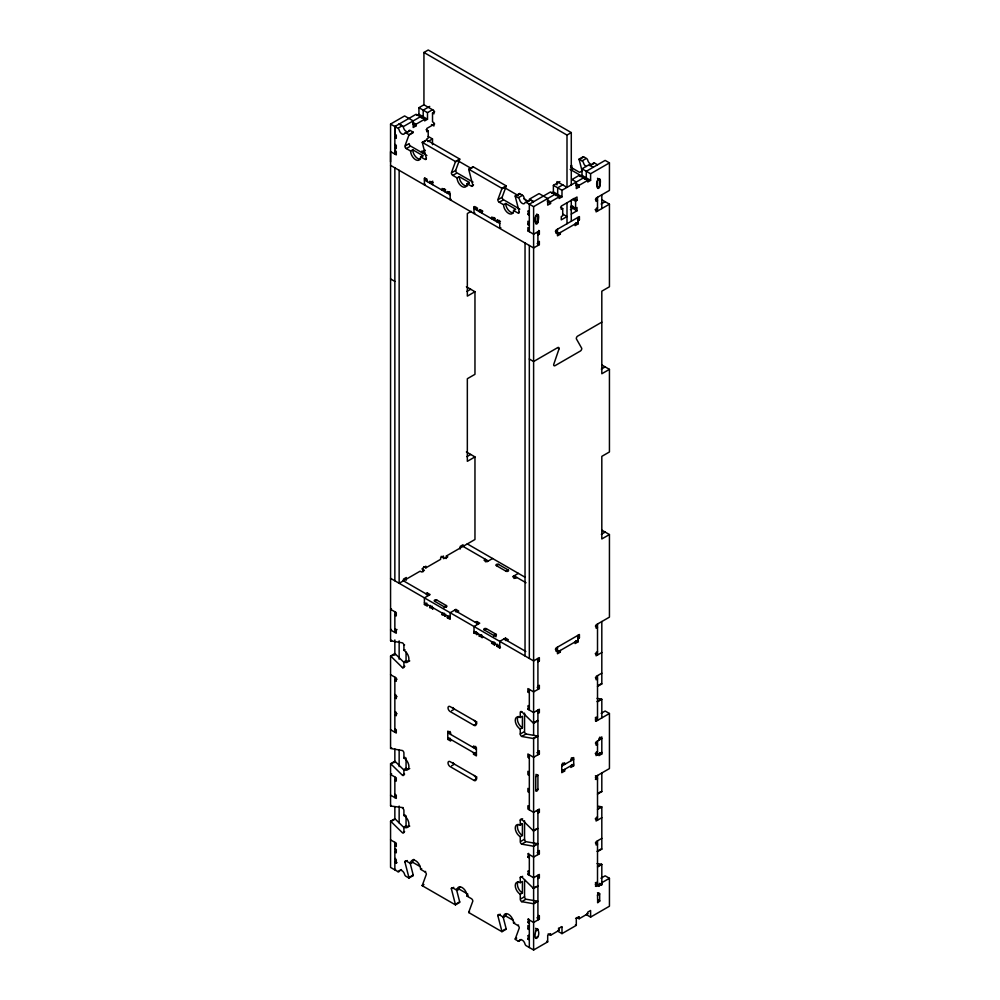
<?xml version="1.0" encoding="UTF-8"?>
<svg xmlns="http://www.w3.org/2000/svg" width="1000" height="1000" viewBox="0 0 1000 1000"><rect width="100%" height="100%" fill="white"/><g stroke="black" fill="none" stroke-linecap="round" stroke-linejoin="round"><path stroke-width="1.5" d="M390.562 161.912L390.562 151.588L396.287 154.9L396.287 151.588L394.85 150.762L395.562 150.35M537.913 215.188L535.763 216.425L535.763 223.312L537.913 222.075C541.188 208.512 532.212 215.938 535.763 223.312A1.512 0.875 -60 0 0 536.838 223.925A1.512 0.875 -60 0 0 537.913 222.075L537.913 215.188L536.475 214.363M599.663 179.537L599.663 186.412A1.512 0.875 -60 0 1 598.587 188.275A1.512 0.875 -60 0 1 597.513 187.662C593.962 180.287 602.938 172.862 599.663 186.412L597.513 187.662L597.513 180.775L599.663 179.537L597.513 178.3M457.088 177.887L459.225 176.65L469.237 182.425L467.1 183.663A7.075 4.088 60 0 1 462.088 186.55A7.075 4.088 60 0 1 457.088 177.887L452.788 175.4A2.025 1.163 60 0 1 451.362 172.925L455.387 161.962A2.075 1.2 60 0 0 455.45 161.637L459.738 159.05L426.55 139.887L422.262 142.363L426.35 158.488L425.637 158.9M459.738 159.05L459.738 159.162A2.075 1.2 60 0 1 459.688 159.488L455.65 170.45L452.075 172.512M422.7 156.512L422.775 155.6L412.762 149.812L410.613 151.05L406.325 148.575A2.025 1.175 60 0 1 404.888 146.1L408.925 135.125A2.013 1.163 60 0 0 408.975 134.688L413.275 132.213L410.25 130.475A2.025 1.163 60 0 0 408.9 130.8A4.05 2.338 60 0 1 408.5 131.438M599.663 901.062L597.7 902.775L597.513 895.212A1.512 0.875 -60 0 1 598.587 893.35A1.512 0.875 -60 0 1 599.663 893.975L599.663 901.062L598.587 900.438M529.325 359.038L533.612 361.512L557.675 347.625A2.025 1.163 -60 0 1 559.087 348.738L553.688 364.525A2.025 1.163 -60 0 0 555.1 365.637L580.325 351.062A2.025 1.163 -60 0 0 581.737 348.325L576.337 338.775A2.025 1.163 -60 0 1 577.438 336.25L601.812 322.15M467.1 183.663L471.388 186.137A2.025 1.163 60 0 0 472.825 185.312L468.787 169.7A2.112 1.212 60 0 1 468.738 169.312L473.025 166.713L506.213 185.875L501.925 188.35A2.013 1.163 60 0 1 501.863 188.787L497.825 199.75A2.025 1.163 60 0 0 499.263 202.237L503.55 204.713A7.075 4.088 60 0 0 508.562 213.388A7.075 4.088 60 0 0 513.562 210.487L515.712 209.25L505.7 203.475L503.55 204.713M498.55 199.338L502.125 197.275L506.15 186.312A2.013 1.163 60 0 0 506.213 185.875M456.388 889.1L459.688 901.888A2.025 1.163 60 0 1 459.738 902.387L455.45 904.875L422.262 885.713A2.025 1.163 60 0 1 422.325 885.275L426.35 874.3A2.025 1.163 60 0 0 424.925 871.825L420.625 869.35A7.075 4.088 60 0 0 415.625 860.675A7.075 4.088 60 0 0 410.613 863.562L406.325 861.087A2.025 1.163 60 0 0 404.888 861.912L408.925 877.537A2.025 1.163 60 0 1 408.975 878.037L413.275 875.562A2.025 1.163 60 0 0 413.212 875.05L409.938 862.362M503.125 917L506.15 928.713A2.025 1.163 60 0 1 506.213 929.225L501.925 931.7L468.725 912.537A2.025 1.163 60 0 1 468.787 912.1L472.825 901.137A2.025 1.163 60 0 0 471.388 898.65L467.1 896.175A7.075 4.088 60 0 0 462.088 887.5A7.075 4.088 60 0 0 457.088 890.4L452.788 887.913A2.025 1.163 60 0 0 451.362 888.737L455.387 904.362A2.025 1.163 60 0 1 455.45 904.875M548.162 933.9L550.55 935.275L550.55 933.625L547.688 935.275L547.688 941.875L533.612 950L526.312 945.775A2.025 1.163 60 0 1 524.963 943.9A4.05 2.338 60 0 0 522.263 940.138A4.05 2.338 60 0 0 519.562 940.788A2.025 1.163 60 0 1 518.212 941.112L515.2 939.362A2.025 1.163 60 0 1 515.262 938.925L519.288 927.962A2.025 1.163 60 0 0 517.863 925.487L513.562 923A7.075 4.088 60 0 0 508.562 914.338A7.075 4.088 60 0 0 503.55 917.225L499.263 914.75A2.025 1.163 60 0 0 497.825 915.575L501.863 931.188A2.025 1.163 60 0 1 501.925 931.7M431.45 124.537L433.95 125.988L433.95 122.688L432.525 121.862L432.525 113.05L433.95 113.875L433.95 110.575L423.938 104.787L423.938 52.475L428.237 50L571.287 132.587L571.287 184.9M403.9 662.35L395.262 653.875A2.025 1.163 60 0 0 394.85 653.575L390.562 656.05A2.025 1.163 60 0 1 390.975 656.35L402.488 667.65A2.025 1.163 60 0 0 403.913 666.825L403.913 661.875A7.075 4.088 60 0 0 408.925 658.988A7.075 4.088 60 0 0 403.913 650.312L403.913 645.35A2.025 1.163 60 0 0 402.488 642.875L390.975 640.888A2.025 1.163 60 0 1 390.562 640.713L390.562 124.062L404.625 115.938L413.188 120.9L413.188 127.513L416.05 125.862L416.05 124.213L424.637 119.25L416.075 114.288L394.85 126.538L394.85 134.25L396.287 135.075L396.287 138.375L394.85 137.55L396.287 136.725M424.637 119.25L424.637 120.9L427.5 119.25L418.938 114.288L418.938 107.675L424.137 104.675M429.725 106.4L423.2 110.162L423.2 116.775L421.3 117.875M395.562 126.125L394.85 126.538L394.85 154.062L396.287 153.238M417.025 115.388L418.938 114.288M398.587 127.863L402.163 125.8A2.025 1.163 60 0 1 403.512 127.688A4.05 2.338 60 0 0 407.863 131.788M420.363 116.762L403.413 126.55L399.125 124.075M427.5 119.25L427.5 112.65L432.7 109.637M432.525 113.05L434.675 111.812M390.562 124.062L397.875 128.275A2.025 1.163 60 0 1 399.225 130.162A4.05 2.338 60 0 0 401.912 133.925A4.05 2.338 60 0 0 404.613 133.275A2.025 1.163 60 0 1 405.962 132.95L409.538 130.887M408.925 135.125L412.5 133.062M434.65 123.938L426.788 128.475L426.788 131.775L428.212 130.95L428.212 138.112L426.788 138.938M395.562 147.325L394.85 147.738L396.287 148.562L396.287 145.262L394.85 144.438M405.613 145.688L409.188 143.625A2.025 1.175 60 0 0 410.613 146.1L426.887 155.488M406.325 148.575L409.9 146.512M423.038 142.45L425.425 141.075M427.925 141.588L432.5 138.938L432.5 144.662M421.55 152.425L425.363 150.225M422.512 153.512L424.412 152.413L421.912 150.975M410.613 151.062A7.075 4.088 60 0 0 415.625 159.725A7.075 4.088 60 0 0 420.625 156.838L422.775 155.6M425.275 184.412L424.412 184.9L424.412 178.3L425.138 177.887M426.712 178.625L424.412 179.95L450.175 194.812M455.387 161.962L458.963 159.9M432.762 181.188L429.663 182.975L429.663 181.325L433.237 182.562M452.788 175.4L456.362 173.337M469.5 169.288L473.088 167.213A2.112 1.212 60 0 1 473.025 166.838L473.025 166.713M444.675 189.075A1.512 0.875 0 0 1 444.212 188.9L442.062 190.138L442.062 188.487L445.637 189.725M445.637 191.375L444.925 191.788L444.925 190.138M449.688 191.788L447.312 193.162L447.312 191.513L450.175 193.162L450.175 199.775L451.025 199.275M472.1 185.725L473.537 184.9M423.938 52.475L567 135.075L571.287 132.587M501.863 188.787L505.438 186.725M474.875 213.038L474.012 213.538L474.012 206.925L474.725 206.513M476.3 207.262L474.012 208.575L499.762 223.45M471.15 211.337L467.337 213.538L467.337 296.125L474.963 291.725L474.963 374.325L467.337 378.725L467.337 461.325L474.963 456.912L474.963 539.513L446.35 556.025L446.35 558.5M474.012 206.925L477.587 208.162M477.587 209.825L476.875 210.238L476.875 208.575M481.637 210.238L479.263 211.612L479.975 209.537M479.263 209.963L482.837 211.2M499.263 202.237L502.837 200.175M513.562 210.487L517.863 212.975A2.025 1.175 60 0 0 519.288 212.15L515.237 196.4A1.988 1.15 60 0 1 515.2 196.012L519.487 193.538L522.513 195.287A2.025 1.163 60 0 1 523.862 197.162A4.05 2.338 60 0 0 526.55 200.925A4.05 2.338 60 0 0 529.25 200.275A2.025 1.163 60 0 1 530.6 199.95L533.612 201.7L529.3 199.225L539.075 193.588L547.688 198.525L547.688 205.138L550.55 203.487L550.55 201.838L559.125 196.875L559.125 198.525L561.987 196.875L561.987 190.275L583.45 177.887M582.175 171.35L579.138 159.5A1.988 1.15 60 0 1 579.1 159.125L583.387 156.65L586.413 158.387A2.025 1.163 60 0 1 587.762 160.275A4.05 2.338 60 0 0 590.45 164.025A4.05 2.338 60 0 0 593.15 163.388A2.025 1.163 60 0 1 594.5 163.062L597.513 164.8M515.975 196.112L519.525 193.912A1.988 1.15 60 0 1 519.487 193.538M579.163 159.637L582.737 157.575M570.675 165.963L571.737 165.338A7.075 4.088 60 0 0 572.587 169.037M518.938 197.35L522.513 195.287M579.1 159.125L582.112 160.875L585.688 158.8M494.275 217.712A1.512 0.875 0 0 1 493.8 217.525L491.65 218.762L491.65 217.113L495.238 218.35M551.475 193.038L553.387 191.938L553.387 185.325L559.888 181.575M580.087 176.513L582 175.413L582 168.812L588.913 164.812L593.225 167.288M495.238 220L494.513 220.413L494.513 218.762M515.2 196.012L518.212 197.763A2.025 1.163 60 0 1 519.562 199.638A4.05 2.338 60 0 0 522.263 203.4A4.05 2.338 60 0 0 524.963 202.75A2.025 1.163 60 0 1 526.312 202.438L529.888 200.362M590.925 165.125L594.5 163.062M499.288 220.413L496.9 221.8L497.612 219.725M581.763 171.125L579.612 172.362L570.712 167.225M562.9 184.788L557.675 187.8L557.675 194.412L555.775 195.512M571.775 179.662L579.138 175.413L587.737 180.362L587.737 182.013L590.6 180.362L590.6 173.75L609.438 162.875L609.438 190.413L596.087 198.113L596.087 201.425L597.513 200.6L595.375 199.363M496.9 220.138L500.475 221.388M518.575 212.562L519.288 212.15M570.138 169.375L581.763 176.075L582.475 175.662M526.312 202.438L533.612 206.65L554.837 194.4M529.325 215.188L527.9 214.363L528.612 210.65M584.388 179L586.312 177.887M500.838 227.787L499.762 228.4L499.762 221.8M527.9 214.363L528.612 213.95M575.938 183.463L579.163 185.312L587.737 180.362M579.163 185.312L579.163 186.962L576.3 188.625L576.3 182.013L572 179.537M529.325 222.075L527.9 221.25L527.9 224.55L528.612 224.137M562.712 214.088L567 216.562L561.275 219.862L561.275 216.562L562.712 215.738L562.712 208.575L561.275 209.4L561.275 206.1L577.013 197.013L577.013 200.325L575.588 201.15L572.362 199.288M537.913 235.012L539.338 234.188L539.338 230.875L533.612 234.188L527.9 230.875L528.612 230.463M570.413 209.638L572.725 208.3L572.725 206.1M571.287 205.825L575.588 208.3L577.013 207.475L577.013 210.787L571.287 214.088M601.138 204.013L605.15 201.7M537.913 242.162L539.338 241.337L539.338 244.65L533.612 247.95L390.562 165.362M597.513 207.75L596.087 208.575L596.087 211.887L609.438 204.175L609.438 286.775L601.812 291.175L601.812 373.762L609.438 369.363L609.438 451.962L601.812 456.362L601.812 538.962L609.438 534.55L609.438 617.15L596.087 624.85L596.087 628.162L597.513 627.337L595.375 626.087M577.975 220.688L579.412 219.862L579.412 216.562L556.038 230.05L556.038 233.35L557.475 232.525L555.325 231.287M557.463 234.188L577.962 222.35M560.337 232.525L560.337 234.175L557.475 235.825L557.463 229.225M577.962 217.387L577.975 223.988L575.112 225.637L575.112 223.988M466.863 291.45L470.675 289.25M601.337 369.087L605.15 366.887M466.863 456.637L470.675 454.438M423.7 566.625L425.85 567.863L440.637 559.325L440.637 557.675L443.488 556.025L443.488 558.675M391.425 608.8L390.562 609.3L396.287 612.6L396.287 615.913L394.85 615.087L395.575 614.675M425.85 593.75L427.275 592.925L430.138 594.575L424.412 597.875L424.412 604.487L427.275 606.138L427.275 604.487M492.612 558.5L486.887 561.812L484.025 560.163L485.45 559.325L485.45 561.812M424.412 604.487L426.8 603.1M436.812 600.075A1.512 0.875 0 0 0 434.675 600.075A1.512 0.875 0 0 0 434.675 601.312L436.812 600.075L446.35 605.588L446.35 607.238M496.425 565.662L498.575 564.425L508.113 569.925A1.512 0.875 0 0 1 508.113 571.175A1.512 0.875 0 0 1 505.962 571.175L496.425 565.662A1.512 0.875 0 0 1 496.425 564.425A1.512 0.875 0 0 1 498.575 564.425M430.375 605.45L429.663 607.513L433.237 608.75M391.425 629.45L390.562 629.95L396.287 633.25L396.287 629.95L394.85 629.125L395.575 628.713M429.663 607.513L432.05 606.138M396.287 629.95L397 629.538M505.962 571.175L508.113 569.925M390.562 640.713L391.275 640.3M390.975 640.888L391.688 640.462M442.775 612.6L442.062 614.663L445.637 615.913M442.062 614.663L444.45 613.288M445.637 614.25L444.925 616.325M457.325 611.912L458.75 611.087L455.887 609.438L450.175 612.737L450.175 619.35L447.312 617.7L448.025 615.638M518.362 573.375L512.638 576.675L515.5 578.325L516.925 577.5M447.312 617.7L449.688 616.325M403.913 645.35L404.625 644.938M601.337 534.275L605.15 532.075M391.688 655.938L395.262 653.875M403.913 650.312L404.988 649.688M403.913 661.875L406.062 660.638A7.075 4.088 60 0 0 409.738 660.9M475.438 622.375L476.875 621.55L479.738 623.2L474.012 626.512L474.012 633.112L477.587 634.35M402.488 667.65L404.862 666.275M474.012 633.112L476.4 631.737M397 679.225L394.85 680.475L396.287 681.3L396.287 677.987L390.562 674.688M477.587 632.7L476.875 634.763M484.263 629.95L486.413 628.713L495.95 634.212A1.512 0.875 0 0 1 495.95 635.45A1.512 0.875 0 0 1 493.8 635.45L484.263 629.95A1.512 0.875 0 0 1 484.263 628.713A1.512 0.875 0 0 1 486.413 628.713M479.263 634.487L479.263 636.138L481.637 634.763M479.263 636.138L482.837 637.388M397 696.575L394.85 697.812L396.287 698.637L396.287 695.337L394.85 694.513M491.65 641.65L491.65 643.3L494.038 641.925M495.238 642.887L494.513 644.95L495.238 644.538M506.912 640.55L508.35 639.725L505.487 638.075L499.762 641.375L499.762 647.975L500.475 647.562M497.612 644.262L496.9 646.325L499.762 647.975M496.9 646.325L497.612 645.913M397 713.65L394.85 714.887L396.287 715.713L396.287 712.4L394.85 711.575M451.6 710.75L454.462 709.1A3.038 1.75 60 0 1 452.938 707.5M537.913 661.75L539.338 660.925L539.338 657.613L533.612 660.925L390.562 578.325M577.975 638.612L579.412 637.788L579.412 634.487L556.038 647.975L556.038 651.275L557.475 650.45L555.325 649.212M390.562 656.05L390.562 748.388L391.637 747.763M557.463 652.113L577.962 640.275M560.337 650.45L560.337 652.1L557.475 653.763L557.463 647.15M577.962 635.312L577.975 641.912L575.112 643.575L575.112 641.912M403.2 807.65L390.975 806.075A2.025 1.163 60 0 1 390.562 805.9L390.562 763.725L394.85 761.25A2.025 1.163 60 0 1 395.262 761.55L403.9 770.025M390.562 763.725A2.025 1.163 60 0 1 390.975 764.025L394.55 761.963M390.975 764.025L402.488 775.325A2.025 1.163 60 0 0 403.913 774.5L403.913 769.55A7.075 4.088 60 0 0 408.925 766.65A7.075 4.088 60 0 0 403.913 757.987L404.988 757.362M450.075 731.462L447.788 732.775L476.4 749.3M537.913 686.112L539.338 685.288L539.338 688.587L533.612 691.888L527.9 688.587L527.9 691.888L528.612 691.475M597.513 651.7L596.087 652.525L596.087 655.825L601.812 652.525M450.65 734.425L450.65 732.775L447.788 731.125L447.788 739.388L449.925 738.15M476.975 722.1L450.175 706.625A3.038 1.75 60 0 0 448.025 707.862A3.038 1.75 60 0 0 450.175 711.575L474.012 725.35L476.875 723.688M391.637 773.875L390.562 774.488L396.287 777.788L396.287 781.1L394.85 780.275L395.575 779.862M403.913 769.55L406.062 768.312A7.075 4.088 60 0 0 409.738 768.562M403.2 774.912L404.625 774.087M537.913 713.363L539.338 712.537L539.338 709.237L533.612 712.537L527.9 709.237L528.612 705.525M520.988 712.113L521.7 711.7L533.212 723A2.025 1.163 60 0 0 533.612 723.312L537.913 720.825A2.025 1.163 60 0 1 537.5 720.525L533.925 722.588M527.9 709.237L528.612 708.825M520.262 729.05A7.075 4.088 60 0 1 515.262 720.375A7.075 4.088 60 0 1 520.262 717.487L522.413 716.25L522.413 727.812L520.262 729.05L520.262 734A2.025 1.163 60 0 0 521.7 736.475L533.212 738.475A2.025 1.163 60 0 1 533.612 738.637L537.913 736.162A2.025 1.163 60 0 0 537.5 736L525.988 734L522.413 736.062M601.812 673.175L596.087 676.475L596.087 679.775L597.513 678.95L595.375 677.712M475.675 746.4L473.537 747.65L473.537 745.987L476.4 747.65L476.4 755.9L473.537 754.25L473.537 752.6M451.6 765.812L454.462 764.163A3.038 1.75 60 0 1 452.938 762.562M473.537 754.25L475.675 753.012M598.538 685.288L601.4 683.637A2.025 1.163 60 0 0 601.812 683.938L597.513 686.413M390.562 805.9L391.275 805.487M520.262 734L523.837 731.938M533.212 738.475L536.788 736.413M597.112 701.587L600.688 699.513M408.975 878.037L405.962 876.3A2.025 1.163 60 0 1 404.613 874.425A4.05 2.338 60 0 0 401.912 870.662A4.05 2.338 60 0 0 399.225 871.3A2.025 1.163 60 0 1 397.875 871.625L390.562 867.412L390.562 821.237L394.85 818.763A2.025 1.163 60 0 1 395.262 819.062L403.9 827.537M597.513 701.75L601.812 699.275L601.812 717.913M390.562 821.237A2.025 1.163 60 0 1 390.975 821.538L394.55 819.475M390.975 821.538L402.488 832.837A2.025 1.163 60 0 0 403.913 832.013L403.913 827.062A7.075 4.088 60 0 0 408.925 824.175A7.075 4.088 60 0 0 403.913 815.5L404.988 814.875M476.975 777.163L450.175 761.688A3.038 1.75 60 0 0 448.025 762.925A3.038 1.75 60 0 0 450.175 766.637L474.012 780.413L476.875 778.75M403.913 827.062L406.062 825.825A7.075 4.088 60 0 0 409.738 826.087M601.138 713.337L605.15 711.025L609.438 713.5L609.438 768.575L596.087 776.275L595.375 775.863M537.913 751.5L539.338 750.675L539.338 753.975L533.612 757.275L527.9 753.975L527.9 757.275L529.325 758.1M595.375 717.5L597.513 717.087M403.2 832.425L404.625 831.6M595.375 720.8L596.087 721.213L609.438 713.5M395.575 845.25L394.85 845.662L396.287 846.488L396.287 843.175L390.562 839.875M396.287 851.162L394.85 851.988L396.287 852.812L396.287 849.513L394.85 848.688M535.763 776.688L537.913 775.45L537.913 789.212A1.512 0.875 -60 0 1 536.838 791.075A1.512 0.875 -60 0 1 535.763 790.45L535.763 776.688A1.512 0.875 -60 0 1 536.838 774.837A1.512 0.875 -60 0 1 537.913 775.45L536 774.35M395.575 858.462L394.85 858.875L396.287 859.7L396.287 863L397 862.588M395.575 861.762L394.85 862.175L396.287 863M561.75 766.087L573.675 759.212L571.388 757.887M561.75 771.05L573.675 764.163M404.888 861.912L407.275 860.537M597.513 751.5L596.087 752.325L596.087 755.625L601.812 752.325M564.625 769.388L564.625 771.038L561.763 772.688L561.763 764.438L564.625 762.775L564.625 764.438L562.475 763.188M570.825 760.85L570.825 759.2L573.688 757.55L573.688 765.812L570.825 767.463L570.825 765.812M395.575 869.475L394.85 869.887L394.85 842.35M535.763 790.45L537.913 789.212M410.613 863.562L412.762 862.325A7.075 4.088 60 0 1 413.812 859.388M397.875 871.625L401.45 869.562M598.95 740.212L598.95 738.562L601.812 736.912L601.812 753.975L598.95 755.625L598.95 753.975M420.625 869.35L421.7 868.725M409.637 877.125L413.212 875.05M424.925 871.825L425.637 871.413M524.562 820.788L524.562 839.2A2.025 1.163 60 0 0 525.988 841.675L537.5 843.675A2.025 1.163 60 0 1 537.913 843.838L533.612 846.312A2.025 1.163 60 0 0 533.212 846.15L521.7 844.15A2.025 1.163 60 0 1 520.262 841.675L520.262 836.725A7.075 4.088 60 0 1 515.262 828.05A7.075 4.088 60 0 1 520.262 825.163L520.262 820.2L522.65 818.825M537.913 813.175L539.338 812.337L539.338 809.038L533.612 812.337L527.9 809.038L527.9 805.738L529.325 806.562M595.375 779.163L597.513 778.75L595.375 777.513M520.262 825.163L522.413 823.925L522.413 835.487L520.262 836.725M422.325 885.275L423.75 884.45M422.262 885.713L423.688 884.887M520.262 820.2A2.025 1.163 60 0 1 521.7 819.375L533.212 830.675L536.788 828.612M598.3 793.1L600.688 791.725M537.913 828.5L533.612 830.975A2.025 1.163 60 0 1 533.212 830.675M597.513 794.087L601.812 791.612L601.812 772.975M520.988 841.263L524.562 839.2M521.7 844.15L525.275 842.087M451.362 888.737L453.75 887.362M533.925 845.738L537.5 843.675M597.825 808.85L601.4 806.775A2.025 1.163 60 0 1 601.812 806.95L601.812 849.125L597.513 851.6M457.088 890.4L459.225 889.163A7.075 4.088 60 0 1 459.837 886.75M597.513 809.425L601.812 806.95M529.325 857.913L527.9 857.087L528.612 853.363M527.9 857.087L528.612 856.663M537.913 851.3L539.338 850.475L539.338 853.775L533.612 857.087L527.9 853.775M597.513 816.888L596.087 817.712L596.087 821.012L601.812 817.712M467.1 896.175L468.175 895.562M456.1 903.95L459.688 901.888M537.913 878.55L539.338 877.725L539.338 874.425L533.612 877.725L527.9 874.425L528.612 870.713M524.562 879.837L524.562 896.712A2.025 1.163 60 0 0 525.988 899.188L537.5 901.188A2.025 1.163 60 0 1 537.913 901.35L533.612 903.825A2.025 1.163 60 0 0 533.212 903.662L521.7 901.675A2.025 1.163 60 0 1 520.262 899.188L520.262 894.237A7.075 4.088 60 0 1 515.262 885.562A7.075 4.088 60 0 1 520.262 882.675L520.262 877.712L522.65 876.338M527.9 874.425L528.612 874.013M468.787 912.1L469.5 911.688M468.725 912.537L469.45 912.125M520.262 882.675L522.413 881.438L522.413 893L520.262 894.237M601.812 838.363L596.087 841.663L596.087 844.963L597.513 844.137L595.375 842.9M520.262 877.712A2.025 1.163 60 0 1 521.7 876.888L533.212 888.188L536.075 886.538M597.112 851.3L600.688 849.237M520.988 898.775L524.562 896.712M497.825 915.575L500.213 914.2M521.7 901.675L525.275 899.6M503.55 917.225L505.7 915.987A7.075 4.088 60 0 1 506.3 913.587M533.925 903.25L537.5 901.188M597.825 866.363L601.4 864.3A2.025 1.163 60 0 1 601.812 864.463L601.812 884.75L598.237 885.987M597.513 866.938L601.812 864.463M513.562 923L514.637 922.387M502.575 930.775L506.15 928.713M529.325 923.3L527.9 922.463L528.612 918.75M517.863 925.487L518.575 925.075M600.95 878.238L605.15 875.825L609.438 878.3L609.438 906.225L590.6 917.1L586.312 914.625M527.9 922.463L528.612 922.05M537.913 916.688L539.338 915.863L539.338 919.163L533.612 922.463L527.9 919.163M595.375 882.688L597.513 882.275M601.812 882.7L609.438 878.3M595.375 885.987L596.087 886.4L601.812 883.1M529.325 926.325L527.9 925.5L527.9 928.8L528.612 928.388M515.262 938.925L516.688 938.1M535.763 930.863L537.913 929.625C541.462 937 532.487 944.425 535.763 930.863A1.512 0.875 -60 0 1 536.838 929.013A1.512 0.875 -60 0 1 537.913 929.625L535.625 928.3M597.513 895.212L599.663 893.975L597.513 892.738M518.212 941.112L521.075 939.45M529.325 939.812L527.9 938.988L528.612 935.275M527.9 938.988L528.612 938.575M535.763 937.75L537.913 936.513M597.513 902.1L599.663 900.863L598.587 900.238M558.413 928.25L561.987 927.013L561.987 933.625L557.7 931.137M575.588 918.337L579.163 917.1L579.163 918.75L577.013 917.513M550.55 935.275L559.125 930.312L559.125 928.662M579.163 918.75L587.737 913.8L587.737 912.15L590.6 910.487L590.6 917.1M561.987 933.625L576.3 925.362L576.3 918.75M597.087 698.363L601.4 699.1A2.025 1.163 60 0 1 601.812 699.275M598.525 806.275L601.4 806.775M597.087 863.55L601.4 864.3M609.438 162.875L605.15 160.4L586.287 171.287L586.287 177.9M582 168.812L590.6 173.75M598.587 178.713L599.663 179.325M582 175.413L590.6 180.362M601.925 199.838L609.438 204.175M575.938 185.113L579.163 186.962M418.938 107.675L427.5 112.65M553.387 185.325L561.987 190.275M595.1 209.662L597.513 211.062L597.513 197.288M573.787 198.463L577.013 200.325M553.387 191.938L561.987 196.875M559.125 196.875L550.525 191.938L529.325 204.175L529.325 231.7M570.55 207.075L577.013 210.787M426.062 129.713L428.212 130.95M560.562 207.338L562.712 208.575M412.837 122.35L416.05 124.213M547.325 199.975L550.55 201.838M577.263 218.625L579.412 219.862M412.837 124L416.05 125.862M547.325 201.625L550.55 203.487M428.212 136.463L432.5 138.938M575.825 222.75L577.975 223.988M399.15 124.062L402.163 125.8M459.025 161.388L471.175 168.4M504.913 187.875L518.413 195.675M523.812 198.787L527.863 201.125M405.962 132.95L408.975 134.688M422.262 142.363L455.45 161.525M468.725 169.188L501.925 188.35M536.838 214.363L537.913 214.988M527.9 211.062L529.325 211.887M473.025 182.125L457.088 172.925A2.025 1.163 60 0 1 455.65 170.45M519.825 209.15L503.55 199.75A2.025 1.163 60 0 1 502.125 197.275M558.188 232.938L560.337 234.175M536.838 221.45L537.913 222.075M420.625 156.838L424.925 159.312A2.025 1.163 60 0 0 426.35 158.488M538.625 230.463L539.338 230.875M527.9 224.55L529.325 225.375M529.325 228.4L527.9 227.575L527.9 230.875M536.962 232.812L539.338 234.188M424.412 178.3L427.275 179.95L427.275 181.6M537.2 243.412L539.338 244.65M466.388 286.775L474.963 291.725M601.925 365.025L609.438 369.363M558.375 348.325L559.087 348.738M390.562 278.925L394.85 281.4M466.388 451.962L474.963 456.912M601.925 530.212L609.438 534.55M467.212 543.85L524.987 577.2M462.925 546.325L488.312 560.988M525.988 582.737L514.062 575.85L514.062 578.488M446.35 556.025L447.788 556.85L444.925 558.5L441.163 556.337M577.263 636.55L579.412 637.788M575.825 640.675L577.975 641.912M595.225 653.675L597.513 655L597.513 624.025M421.912 568.9L424.412 570.337L421.562 572L420.125 571.175L399.15 583.288L399.15 170.312M558.188 650.863L560.337 652.1M403.312 580.737L428.713 595.4M454.462 610.262L478.3 624.025M504.05 638.9L525.812 651.462M536.962 659.55L539.338 660.925M434.675 601.312L444.212 606.825A1.512 0.875 0 0 0 446.35 606.825A1.512 0.875 0 0 0 446.35 605.588L444.212 606.825L444.212 607.812M424.412 602.825L450.175 617.7M474.012 631.462L499.762 646.325M491.65 643.3L494.513 644.95M595.225 719.062L597.513 720.387L597.513 675.65M537.2 687.35L539.338 688.587M527.9 691.888L529.325 692.725M599.525 737.237L601.812 738.562L596.087 741.862L596.087 745.163L597.513 744.338L595.375 743.1M527.9 705.938L529.325 706.762M537.2 711.3L539.338 712.537M599.663 752.738L601.812 753.975M595.225 753.487L597.513 754.8L597.513 741.038M571.538 764.575L573.688 765.812M536.962 752.6L539.338 753.975M562.475 769.8L564.625 771.038M529.325 772.15L527.9 771.325L527.9 774.625L529.325 775.45M595.225 818.863L597.513 820.188L597.513 775.45M447.788 737.738L476.4 754.25M447.788 739.388L450.65 741.038L450.65 739.388M529.325 789.212L527.9 788.388L527.9 791.7L529.325 792.525M394.85 728.925L396.287 729.75L396.287 733.05L390.562 729.75M536.962 810.962L539.338 812.337M599.425 883.375L601.812 884.75M598.237 884.338L598.95 886.4M595.225 884.25L597.513 885.575L597.513 840.837M537.2 852.537L539.338 853.775M394.85 794.312L396.287 795.138L396.287 798.438L390.562 795.138M527.9 871.125L529.325 871.95M537.2 876.488L539.338 877.725M587.025 913.388L587.737 913.8M578.438 916.688L579.163 917.1M575.438 924.862L576.3 925.362M561.275 926.6L561.987 927.013M538.625 915.45L539.338 915.863M558.413 929.9L559.125 930.312M536.962 917.788L539.338 919.163M412.762 862.325L420.1 866.562M459.225 889.163L467.912 894.163M505.7 915.987L513.038 920.225M527.9 928.8L529.325 929.625M546.613 941.263L547.688 941.875M527.9 935.688L529.325 936.513M412.512 875.125L413.275 875.562M583.45 157.15L583.425 157.025A1.988 1.15 60 0 1 583.387 156.65M459.225 176.65L459.5 178.675A7.088 4.088 60 0 0 467.625 185.75M601.812 194.812L601.812 208.575M601.812 621.55L601.812 683.938M596.087 717.913L596.087 721.213M596.087 776.275L596.087 779.575M596.087 883.1L596.087 886.4M575.588 201.15L575.588 208.3M571.287 200.1L571.287 221.25M567 135.075L567 187.375L556.987 181.6L556.987 184.9M567 202.8L567 223.725M537.913 231.7L537.913 245.475M537.913 658.438L537.913 689.412M537.913 710.062L537.913 754.8M537.913 809.862L537.913 854.6M537.913 875.25L537.913 919.987M533.612 206.65L533.612 735.3M533.612 738.637L533.612 844.25M533.612 846.312L533.612 902.013M533.612 903.825L533.612 950M529.325 245.475L529.325 658.438M529.325 689.412L529.325 710.062M529.325 754.8L529.325 809.862M529.325 854.6L529.325 875.25M529.325 919.987L529.325 947.525M525.037 243L525.037 655.962M524.562 713.125L524.562 731.525A2.025 1.163 60 0 0 525.988 734M520.262 717.487L520.262 712.525A2.025 1.163 60 0 1 521.7 711.7M505.487 638.075L505.487 640.55M495.95 636.862L495.95 634.212L493.8 635.45L493.8 636.45M482.113 211.612L482.113 213.263M482.113 636.138L482.113 637.8M476.875 621.55L476.875 624.025M463.05 546.388L463.05 544.738L460.188 546.388L460.188 549.038M455.887 609.438L455.887 611.912M432.525 182.975L432.525 184.625M432.525 607.513L432.525 609.163M427.275 592.925L427.275 595.4M425.85 567.863L425.85 566.213L422.987 567.863L422.987 571.825M406.3 580.15L406.3 577.5L403.438 579.15L403.438 580.8M406.062 652.15L406.062 660.638M406.062 758.025L406.062 768.312M406.062 815.8L406.062 825.825M403.913 757.987L403.913 753.025A2.025 1.163 60 0 0 402.488 750.55L390.975 748.55A2.025 1.163 60 0 1 390.562 748.388M403.913 815.5L403.913 810.537A2.025 1.163 60 0 0 402.488 808.062M399.15 640.875L399.15 659.188M399.15 749.837L399.15 766.612M399.15 806.062L399.15 822.85M394.85 167.838L394.85 580.8M394.85 611.775L394.85 632.425M394.85 639.925L394.85 655.175M394.85 677.163L394.85 732.225M394.85 748.875L394.85 762.6M394.85 776.963L394.85 797.613M394.85 806.637L394.85 818.838M601.812 791.612A2.025 1.163 60 0 1 601.5 791.4M601.812 849.125A2.025 1.163 60 0 1 601.4 848.825M522.413 727.812A7.075 4.088 60 0 1 518.013 722.237A7.075 4.088 60 0 1 518.225 716.45M533.212 888.188A2.025 1.163 60 0 0 533.612 888.5L537.913 886.012A2.025 1.163 60 0 1 537.5 885.713M522.413 893A7.075 4.088 60 0 1 518.013 887.425A7.075 4.088 60 0 1 518.225 881.637M522.413 835.487A7.075 4.088 60 0 1 517.825 824.725M521.587 823.525A7.075 4.088 60 0 1 522.413 823.925M474.012 720.387A3.038 1.75 60 0 1 476.163 724.1A3.038 1.75 60 0 1 474.012 725.35M474.012 775.45A3.038 1.75 60 0 1 476.163 779.163A3.038 1.75 60 0 1 474.012 780.413M420.5 159.125A7.075 4.088 60 0 1 415.387 156.412A7.075 4.088 60 0 1 412.762 149.812M413.275 132.213A2.013 1.163 60 0 1 413.212 132.65M513.438 212.787A7.075 4.088 60 0 1 508.325 210.075A7.075 4.088 60 0 1 505.7 203.475M469.25 182.425A7.088 4.088 60 0 1 469.175 183.337M589.062 165.55A2.025 1.163 60 0 1 590.212 165.538M586.163 166.513A4.05 2.338 60 0 1 583.462 162.75A2.025 1.163 60 0 0 582.112 160.875M582.537 176.262A2.025 1.175 60 0 1 581.763 176.075"/></g></svg>
